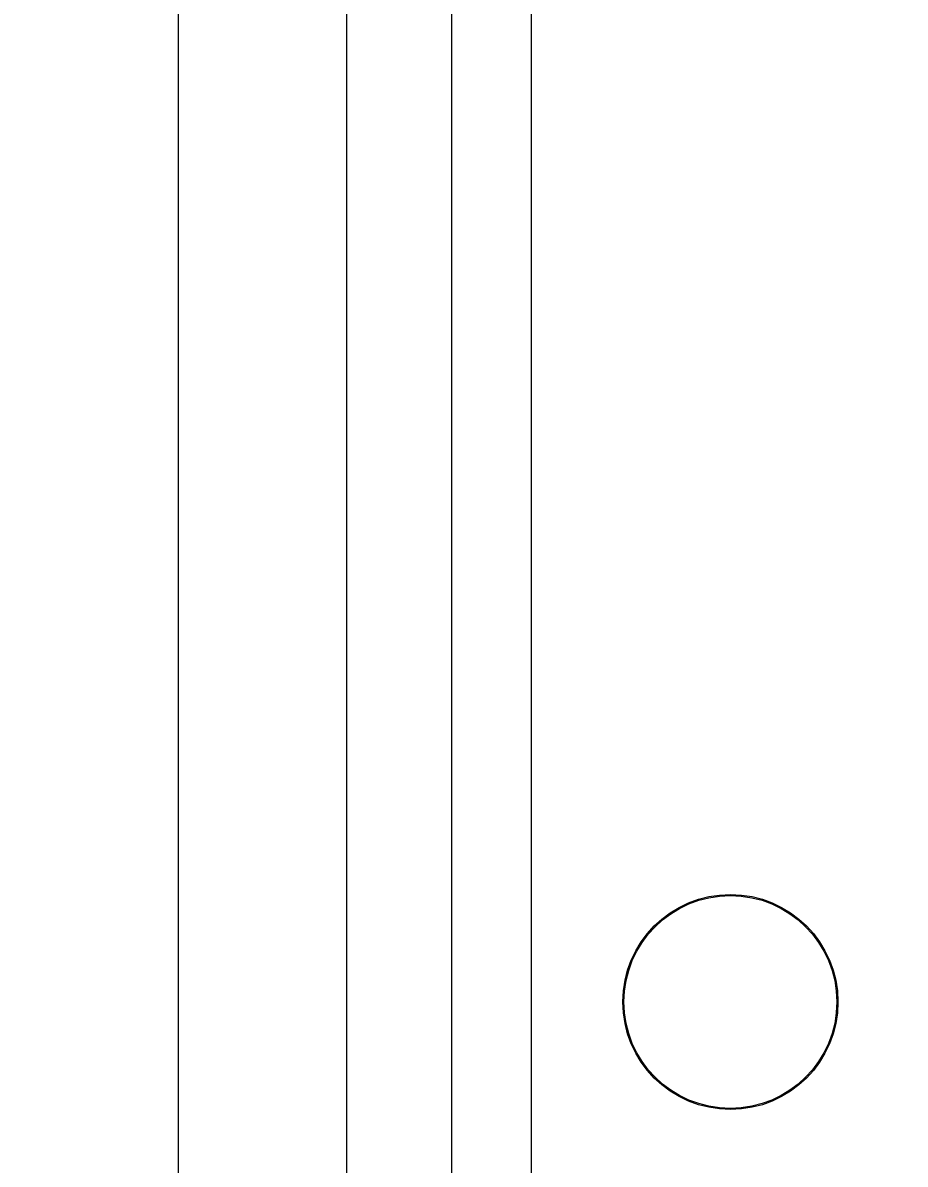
# Model space of a CAD drawing. Header units: inches. Extents: x 26 to 204, y -167 to -88.
# Drawn here: x 41.51 to 45.62, y -119.32 to -114.01 of the extents above; entities that cross this region are included whole.
import ezdxf

# ---------------------------------------------------------------- set-up
doc = ezdxf.new("R2010")
doc.units = ezdxf.units.IN
doc.header["$MEASUREMENT"] = 0
doc.layers.add('DIM', color=179, linetype='Continuous', lineweight=30)
doc.layers.add('SLD-0', color=179, linetype='Continuous')
doc.styles.add('SLDTEXTSTYLE0', font='TXT', dxfattribs={"width": 0.821468})
doc.styles.add('SLDTEXTSTYLE7', font='TXT', dxfattribs={"width": 0.75})
doc.dimstyles.new('SLDDIMSTYLE0', dxfattribs={"dimtxt": 1.5, "dimasz": 0.13, "dimexe": 0, "dimexo": 0.0625, "dimgap": 0.375, "dimtad": 0, "dimtih": 1, "dimtoh": 1, "dimdec": 0, "dimrnd": 1e-09, "dimzin": 12, "dimdsep": 46, "dimtxsty": 'SLDTEXTSTYLE0', "dimblk1": 'NONE', "dimblk2": 'NONE', "dimsah": 1, "dimcen": 0.09, "dimadec": 0, "dimazin": 3, "dimtfac": 1, "dimtdec": 3, "dimtofl": 0, "dimtmove": 0, "dimatfit": 3, "dimldrblk": 'NONE', "dimfxl": 0, "dimfrac": 2, "dimtolj": 1, "dimtzin": 12, "dimarcsym": 0})

# ---------------------------------------------------------------- blocks, each defined once
blk = doc.blocks.new('_D_2')
at = {"layer": 'DIM'}
for p, q in [((44.0428, -99.4482), (28.4291, -99.4482)), ((29.5541, -101.6982), (29.5541, -129.2431)), ((29.5541, -154.8334), (29.5541, -133.2348)), ((50.7443, -157.0834), (28.4291, -157.0834))]:
    blk.add_line(p, q, dxfattribs=at)
for points in [[(29.1791, -101.6982), (29.9291, -101.6982), (29.5541, -99.4482)], [(29.1791, -154.8334), (29.9291, -154.8334), (29.5541, -157.0834)]]:
    blk.add_solid(points, dxfattribs=at)
at = {"layer": 'DIM', "insert": (26.2568, -130.3505), "char_height": 1.5, "attachment_point": 1, "style": 'SLDTEXTSTYLE7'}
blk.add_mtext('57 5/8"', dxfattribs=at)
blk = doc.blocks.new('_NONE')

msp = doc.modelspace()

# ---------------------------------------------------------------- linework, layer by layer
at = {"layer": 'SLD-0', "color": 179, "linetype": 'Continuous', "lineweight": 15}
for p, q in [((42.2363, -96.6927), (42.2363, -127.8427)), ((43.0201, -127.8427), (43.0201, -96.6927)), ((43.509, -127.3434), (43.509, -97.0934)), ((43.8785, -126.9684), (43.8785, -113.2184))]:
    msp.add_line(p, q, dxfattribs=at)
for radius in [0.5, 0.495]:
    msp.add_circle((44.8035, -118.5684), radius, dxfattribs=at)

# ---------------------------------------------------------------- dimensions: what is measured, and where the dimension line sits
at = {"layer": 'DIM'}
dim = msp.add_linear_dim(base=(29.5541, -157.0834), p1=(44.7928, -99.4482), p2=(51.4943, -157.0834), angle=90, text='57 5/8""', dimstyle='SLDDIMSTYLE0', dxfattribs=at)
dim.commit()
dim.dimension.update_dxf_attribs({"geometry": '_D_2', "text_midpoint": (29.5541, -131.2389), "dimtype": 160})

doc.saveas('drawing.dxf')
